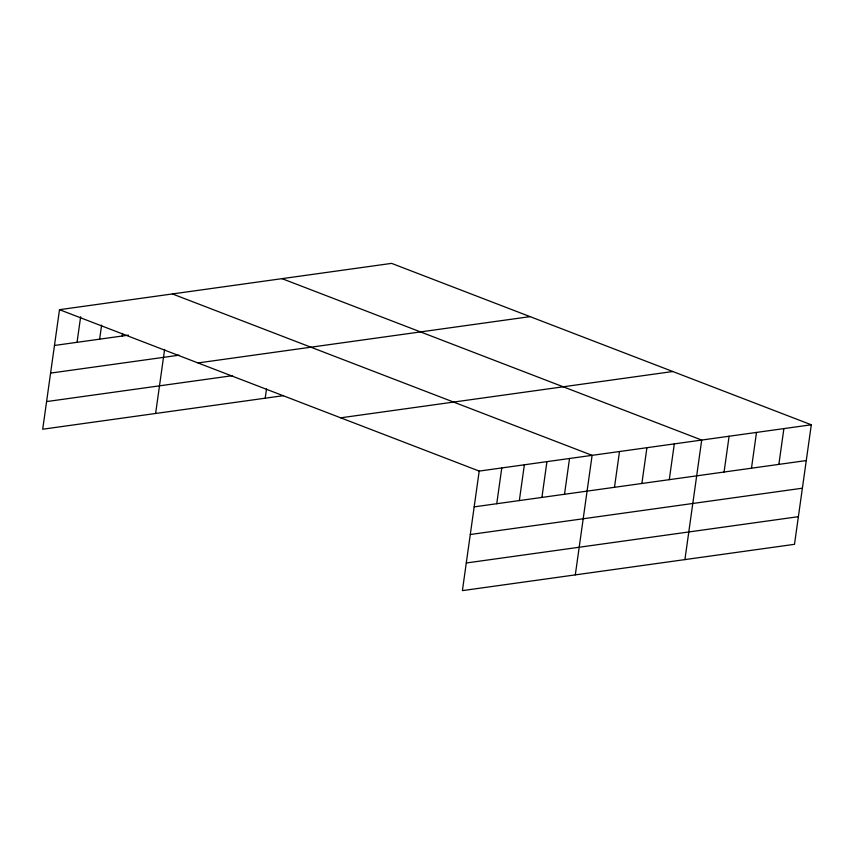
<?xml version="1.0" encoding="UTF-8"?>
<svg xmlns="http://www.w3.org/2000/svg" width="854" height="854" viewBox="0 0 854 854"><rect width="100%" height="100%" fill="white"/><g stroke="black" fill="none" stroke-linecap="round" stroke-linejoin="round"><path stroke-width="1.28" d="M811.3 424.78L479.201 471.088L462.398 590.626L794.498 544.318L811.3 424.78L391.602 263.374L59.502 309.682L42.7 429.22L283.475 395.648M77.052 342.315L80.65 316.749M99.64 339.166L101.615 325.107M122.218 336.017L122.581 333.455M155.609 413.475L164.608 349.457M265.21 398.199L266.501 388.986M496.75 503.721L501.778 467.939M519.339 500.572L524.367 464.789M541.916 497.423L546.944 461.64M564.505 494.274L569.533 458.491M575.308 574.881L592.11 455.342L172.412 293.936M614.485 487.303L619.513 451.52M641.877 483.481L646.916 447.699M669.28 479.66L674.308 443.877M684.908 559.605L701.71 440.056L282.012 278.65M724.075 472.016L729.102 436.234M751.477 468.205L756.505 432.412M778.869 464.384L783.897 428.601M54.475 345.464L128.495 335.142M50.589 373.102L179.159 355.179M198 362.939L530.099 316.631M46.586 401.583L232.566 375.653M340.703 417.819L672.803 371.511M474.173 506.87L806.272 460.562M470.287 534.508L802.386 488.2M466.284 562.989L798.383 516.681M59.502 309.682L479.201 471.088"/></g></svg>
